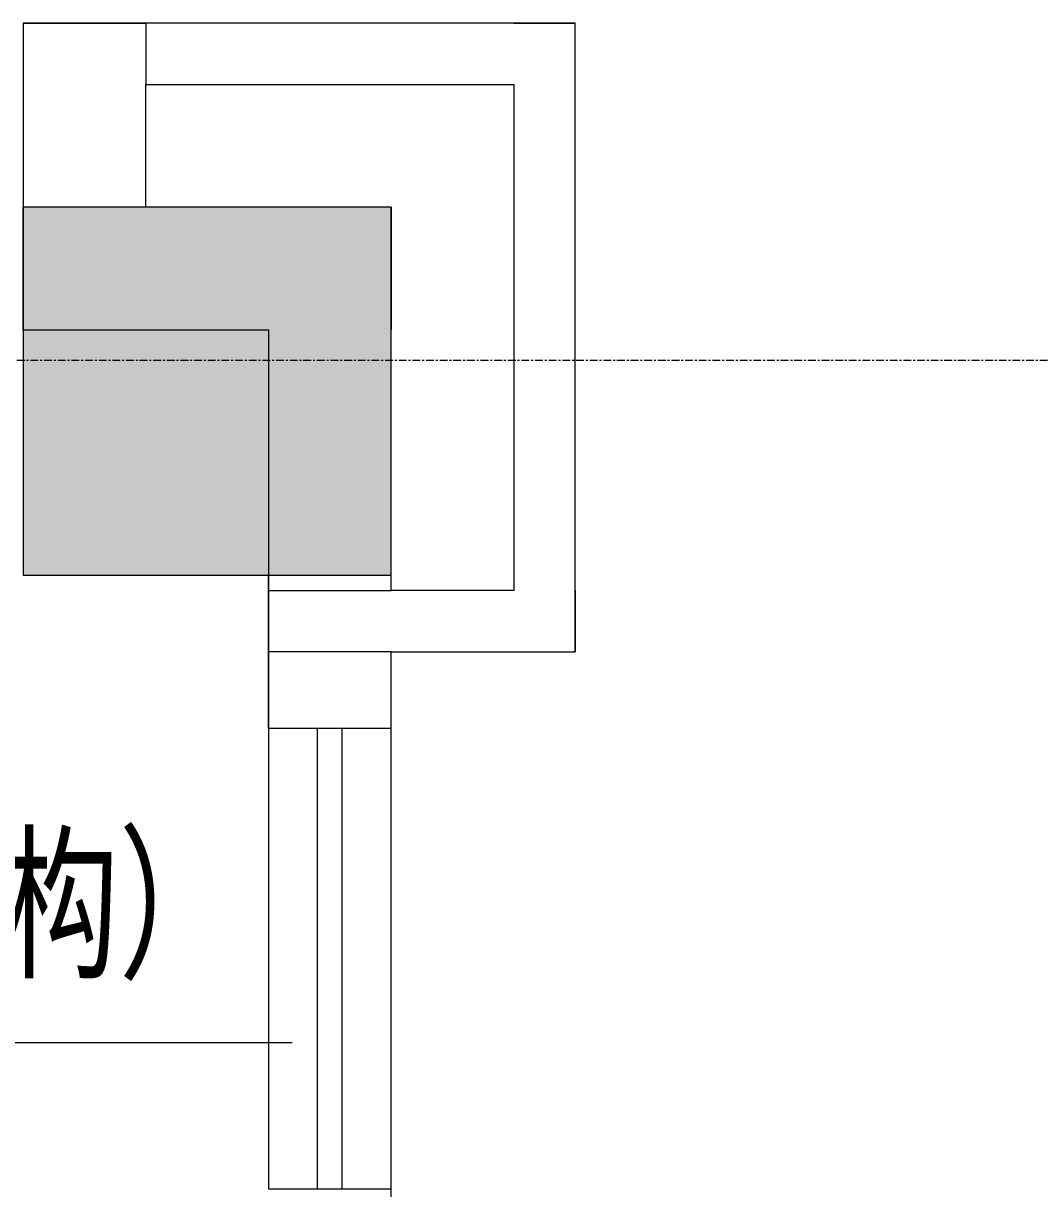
# Model space of a CAD drawing. Header units: millimetres. Extents: x 147619 to 200208, y -27981 to 8299.
# Drawn here: x 176200 to 177859, y -1350 to 550 of the extents above; entities that cross this region are included whole.
import ezdxf

# ---------------------------------------------------------------- set-up
doc = ezdxf.new("R2010")
doc.units = ezdxf.units.MM
doc.linetypes.add('轴网线', pattern=[22.24, 12.7, -3.18, 3.18, -3.18])
doc.layers.add('0-1', color=7, linetype='Continuous', lineweight=5)
for name, color, linetype, lineweight, true_color in [('0-2', 7, 'Continuous', 5, 0x515151), ('A-DETL-GENF-1', 7, 'Continuous', 5, 0xe1e1e1), ('A-DETL-MEDM-1', 7, 'Continuous', 5, 0x515151), ('A-FLOR-1', 7, 'Continuous', 5, 0x7f7f7f), ('A-GLAZ-2', 7, 'Continuous', 5, 0x515151), ('A-WALL-1', 7, 'Continuous', 5, 0x515151), ('G-ANNO-DIMS-1', 7, 'Continuous', 5, 0x515151), ('G-ANNO-DIMS-2', 7, 'Continuous', 5, 0x5151ff), ('S-GRID-1', 7, '轴网线', 5, 0x5151ff)]:
    doc.layers.add(name, color=color, linetype=linetype, lineweight=lineweight, true_color=true_color)
doc.styles.add('仿宋_3', font='', dxfattribs={"width": 0.7, "height": 200})
doc.styles.get('仿宋_3').set_extended_font_data('FangSong')

# ---------------------------------------------------------------- blocks, each defined once
blk = doc.blocks.new('百叶窗-单层单列_角度可变_ - BYC0825-2215836-10-003 三层空调通风平面图')
at = {"layer": 'A-GLAZ-2'}
for p, q in [((375, 0), (-375, 0)), ((-375, 0), (-375, -200)), ((375, -200), (375, 0)), ((-375, -80), (375, -80)), ((-375, -120), (375, -120)), ((-375, -200), (375, -200))]:
    blk.add_line(p, q, dxfattribs=at)
blk = doc.blocks.new('高程点 - 相对高程点-103621-10-003 三层空调通风平面图')
at = {"layer": 'G-ANNO-DIMS-2'}
for p, q in [((15.062, 2.987), (-2.987, 2.987)), ((0, 0), (-2.987, 2.987)), ((0, 0), (2.987, 2.987))]:
    blk.add_line(p, q, dxfattribs=at)
blk = doc.blocks.new('YXQH_AR_B9-20_rvt-1-10-003 三层空调通风平面图')
at = {"layer": 'A-DETL-GENF-1'}
h = blk.add_hatch(color=256, dxfattribs=at)
h.paths.add_polyline_path([(182450, -17650), (182950, -17650), (182950, -17150), (182450, -17150)], flags=0)
h.paths.add_polyline_path([(165465.9, -17650), (165600, -17650), (165600, -17050), (165000, -17050), (165000, -17650), (165200, -17650)], flags=0)
h.paths.add_polyline_path([(159500, -17650), (159500, -17200), (159050, -17200), (159050, -17525), (159056, -17525), (159056, -17575), (159050, -17575), (159050, -17650), (159250, -17650)], flags=0)
h.paths.add_polyline_path([(174300, -17650), (174300, -17050), (173700, -17050), (173700, -17650), (174078.7, -17650)], flags=0)
h.paths.add_polyline_path([(170970.6, -9250), (171250, -9250), (171250, -8750), (170750, -8750), (170750, -9250), (170900, -9250)], flags=0)
h.paths.add_polyline_path([(176800, -9050), (176800, -8500), (176300, -8500), (176300, -9050), (176600, -9050)], flags=0)
h.paths.add_polyline_path([(165000, -9000), (165500, -9000), (165500, -8500), (165000, -8500)], flags=0)
h.paths.add_polyline_path([(182691.5, -8950), (182950, -8950), (182950, -8450), (182450, -8450), (182450, -8950)], flags=0)
h.paths.add_polyline_path([(156425, -8950), (156425, -8946), (156475, -8946), (156475, -8950), (156850, -8950), (156850, -8450), (156350, -8450), (156350, -8950)], flags=0)
h.paths.add_polyline_path([(182791.4, -7000), (182950, -7000), (182950, -6500), (182550, -6500.7), (182550, -7000), (182750, -7000)], flags=0)
h.paths.add_polyline_path([(168050, -1530), (168250, -1530), (168250, -1130), (168050, -1130), (168050, -1450)], flags=0)
h.paths.add_polyline_path([(170900, -1530), (171100, -1530), (171100, -1130), (170900, -1130)], flags=0)
h.paths.add_polyline_path([(173750, -1530), (173950, -1530), (173950, -1130), (173750, -1130), (173750, -1450)], flags=0)
h.paths.add_polyline_path([(176400, -350), (176800, -350), (176800, 250), (176200, 250), (176200, -350), (176231.9, -350)], flags=0)
h.paths.add_polyline_path([(165400, -250), (165500, -250), (165500, 250), (165000, 250), (165000, -250), (165240, -250)], flags=0)
h.paths.add_polyline_path([(156408.8, -250), (156850, -250), (156850, 250), (156350, 250), (156350, -250)], flags=0)
h.paths.add_polyline_path([(171093.6, -150), (171100, -150), (171100, 250), (170900, 250), (170900, -150)], flags=0)
h.paths.add_polyline_path([(173750, -150), (173950, -150), (173950, 250), (173750, 250), (173750, 50)], flags=0)
h.paths.add_polyline_path([(168226.5, -150), (168250, -150), (168250, 250), (168050, 250), (168050, -150), (168223.3, -150)], flags=0)
at = {"layer": 'A-DETL-MEDM-1'}
for p, q in [((176200, 250), (176200, 50)), ((176400, 250), (176200.1, 250)), ((176800, 250), (176400, 250)), ((176800, -350), (176800, 250)), ((176200, 50), (176200, -350)), ((176200, -350), (176600, -350)), ((176600, -350), (176800, -350))]:
    blk.add_line(p, q, dxfattribs=at)
at = {"layer": 'A-FLOR-1'}
blk.add_line((176600, -600), (176600, -350), dxfattribs=at)
at = {"layer": 'A-WALL-1'}
for p, q in [((176400, 550), (176200, 550)), ((176200, 550), (176200, 250)), ((176200, 550), (176400, 550)), ((176200, 550), (176200, 250)), ((177000, 550), (176400, 550)), ((176400, 550), (176400, 450)), ((177000, 550), (176400, 550)), ((177100, 550), (177000, 550)), ((177000, 550), (177100, 550)), ((177100, -375), (177100, 550)), ((177100, -375), (177100, 550)), ((176400, 250), (176400, 450)), ((176400, 250), (176400, 450)), ((176400, 450), (177000, 450)), ((176400, 450), (177000, 450)), ((177000, 450), (177000, -375)), ((177000, 450), (177000, -375)), ((176200, 250), (176200, 50)), ((176200, 50), (176200, 250)), ((176800, 250), (176400, 250)), ((176800, 250), (176400, 250)), ((176800, 50), (176800, 250)), ((176800, 250), (176800, 50)), ((176200, 50), (176600, 50)), ((176200, 50), (176600, 50)), ((176600, 50), (176600, -375)), ((176600, 50), (176600, -375)), ((176800, -375), (176800, 50)), ((176800, -375), (176800, 50)), ((176600, -375), (176800, -375)), ((176600, -375), (176600, -475)), ((176600, -475), (176600, -375)), ((177000, -375), (176800, -375)), ((177000, -375), (176800, -375)), ((177100, -475), (177100, -375)), ((177100, -375), (177100, -475)), ((176600, -475), (176600, -600)), ((176800, -475), (176600, -475)), ((176600, -475), (176600, -600)), ((176800, -475), (177100, -475)), ((176800, -475), (177100, -475)), ((176800, -600), (176800, -475)), ((176800, -600), (176800, -475)), ((176800, -6800), (176800, -1350)), ((176800, -6500), (176800, -1350))]:
    blk.add_line(p, q, dxfattribs=at)
at = {"layer": 'S-GRID-1'}
blk.add_line((199020.5, 0), (148552.6, 0), dxfattribs=at)
at = {"layer": '0-2', "rotation": 90}
blk.add_blockref('百叶窗-单层单列_角度可变_ - BYC0825-2215836-10-003 三层空调通风平面图', (176600, -975), dxfattribs=at)
at = {"layer": '0-2', "xscale": 99.99999999999993, "yscale": 99.99999999999993, "zscale": 99.99999999999993}
blk.add_blockref('高程点 - 相对高程点-103621-10-003 三层空调通风平面图', (175132.3, -1411.1), dxfattribs=at)
at = {"layer": 'G-ANNO-DIMS-1', "insert": (175211.3, -485.9), "char_height": 200, "width": 1730.384, "attachment_point": 1, "line_spacing_factor": 0.898273, "style": '仿宋_3'}
blk.add_mtext('8.385\\P8.300 （结构）', dxfattribs=at)

msp = doc.modelspace()

# ---------------------------------------------------------------- block references
at = {"layer": '0-1'}
msp.add_blockref('YXQH_AR_B9-20_rvt-1-10-003 三层空调通风平面图', (0, 0), dxfattribs=at)

doc.saveas('drawing.dxf')
